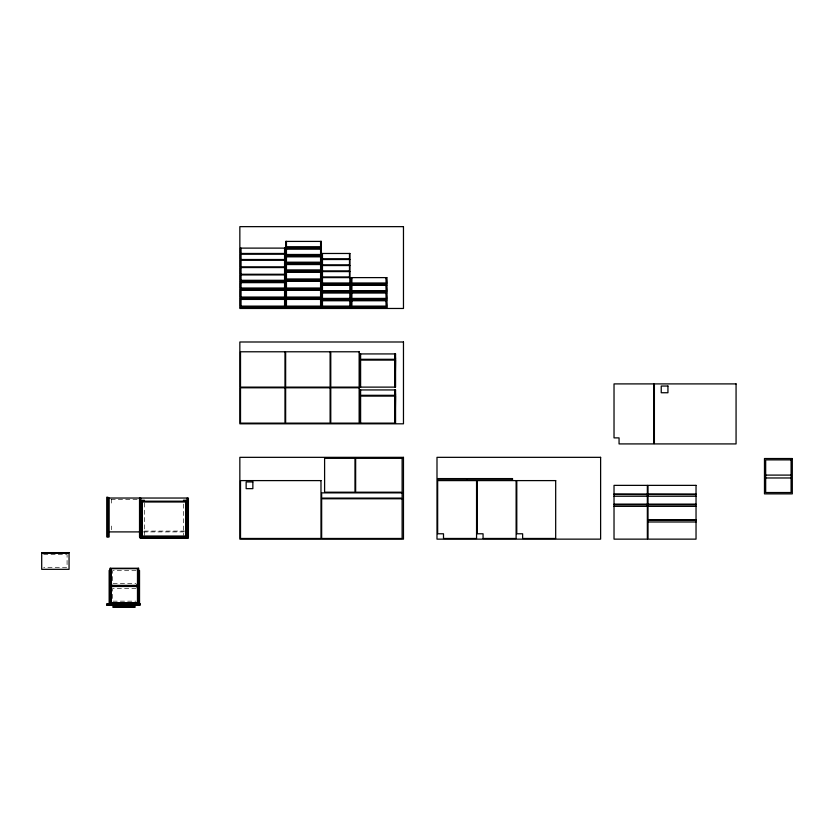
<?xml version="1.0" encoding="UTF-8"?>
<svg xmlns="http://www.w3.org/2000/svg" width="834" height="834" viewBox="0 0 834 834"><rect width="100%" height="100%" fill="white"/><g stroke="black" fill="none" stroke-linecap="round" stroke-linejoin="round"><path stroke-width="0.63" stroke-dasharray="4.17 3.13" d="M111.078 499.378L138.851 499.378M144.282 531.091L184.523 531.091M143.312 531.904L184.627 531.904M43.681 554.631L67.085 554.631L67.085 567.308L43.681 567.308M136.036 570.696L112.632 570.696L112.632 583.373L136.036 583.373M136.036 588.502L112.632 588.502L112.632 601.168L136.036 601.168M183.449 504.09L183.449 535.365M144.49 502.912L144.49 535.428M111.662 499.378L111.662 503.069M111.662 526.066L111.662 529.757"/><path stroke-width="1.25" d="M285.645 246.77L286.052 241.412M321.382 246.77L320.986 241.412M285.645 247.573L286.052 248.449M321.382 247.573L320.986 248.449M285.645 254.485L286.052 249.116M321.382 254.485L320.986 249.116M285.645 255.287L286.052 256.163M321.382 255.287L320.986 256.163M285.645 262.199L286.052 256.83M321.382 262.199L320.986 256.83M285.645 263.002L286.052 263.867M321.382 263.002L320.986 263.867M285.645 269.903L286.052 264.545M321.382 269.903L320.986 264.545M285.645 270.716L286.052 271.582M321.382 270.716L320.986 271.582M285.645 278.963L286.052 272.249M321.382 278.963L320.986 272.249M285.645 279.765L286.052 280.641M321.382 279.765L320.986 280.641M351.093 282.987L351.5 277.618M386.83 282.987L386.434 277.618M351.093 283.789L351.5 284.655M386.83 283.789L386.434 284.655M285.645 288.011L286.052 281.308M321.382 288.011L320.986 281.308M285.645 288.814L286.052 289.69M321.382 288.814L320.986 289.69M351.093 290.691L351.5 285.332M386.83 290.691L386.434 285.332M351.093 291.504L351.5 292.369M386.83 291.504L386.434 292.369M285.645 297.06L286.052 290.357M321.382 297.06L320.986 290.357M285.645 297.874L286.052 298.739M321.382 297.874L320.986 298.739M351.093 298.405L351.5 293.036M386.83 298.405L386.434 293.036M351.093 299.208L351.5 300.084M386.83 299.208L386.434 300.084M285.645 306.12L286.052 299.416M321.382 306.12L320.986 299.416M351.093 306.12L351.5 300.751M386.83 306.12L386.434 300.751M285.645 306.922L286.052 307.798M321.382 306.922L320.986 307.798M351.093 306.922L351.5 307.798M386.83 306.922L386.434 307.798M359.808 359.298L360.215 353.929M395.556 359.298L395.149 353.929M359.808 360.1L360.215 387.122M395.556 360.1L395.149 387.122M359.808 395.306L360.215 389.937M395.556 395.306L395.149 389.937M359.808 396.108L360.215 423.13M395.556 396.108L395.149 423.13M765.675 475.099L791.091 475.099M765.675 477.976L791.091 477.976M614.022 494.082L647.351 494.082M648.018 494.082L696.036 494.082M614.022 494.416L647.351 494.552M648.018 494.416L696.036 494.552M614.022 496.23L647.351 496.23M648.018 496.23L696.036 496.23M107.94 498.034L188.411 498.034L188.411 536.929L139.528 536.929L139.528 498.034M183.449 500.254L187.202 500.254M140.738 500.317L144.49 500.317M141.738 501.995L186.201 501.995M614.022 504.205L647.351 504.205M648.018 504.205L696.036 504.205M614.022 504.539L647.351 504.539M648.018 504.539L696.036 504.539M614.022 504.674L647.351 504.674M648.018 504.674L696.036 504.674M614.022 506.353L647.351 506.353M648.018 506.353L696.036 506.353M648.018 519.832L696.036 519.832M648.018 520.166L696.036 520.166M648.018 520.301L696.036 520.301M648.018 521.98L696.036 521.98M109.15 531.904L139.528 531.904M141.738 536.126L186.201 536.126M140.195 537.805L188.213 537.805M138.256 568.652L110.661 568.684L110.661 585.385L138.017 585.385L138.017 568.684M110.025 570.466L109.15 570.466L109.15 603.993M138.653 570.466L139.528 570.466L139.528 603.993M111.193 602.648L137.485 602.648M138.256 603.191L110.661 603.18L110.661 586.49L138.017 586.49L138.017 603.18M106.731 604.191L140.06 604.191M106.731 604.859L140.06 604.859M394.743 353.929L394.743 359.298L360.611 359.298L360.611 353.929M394.743 387.122L394.743 360.1L360.611 360.1L360.611 387.122M394.743 389.937L394.743 395.306L360.611 395.306L360.611 389.937M394.743 423.13L394.743 396.108L360.611 396.108L360.611 423.13M386.027 277.618L386.027 282.987L351.896 282.987L351.896 277.618M386.027 284.655L386.027 283.789L351.896 283.789L351.896 284.655M386.027 285.332L386.027 290.691L351.896 290.691L351.896 285.332M386.027 292.369L386.027 291.504L351.896 291.504L351.896 292.369M386.027 293.036L386.027 298.405L351.896 298.405L351.896 293.036M386.027 300.084L386.027 299.208L351.896 299.208L351.896 300.084M386.027 300.751L386.027 306.12L351.896 306.12L351.896 300.751M386.027 307.798L386.027 306.922L351.896 306.922L351.896 307.798M350.019 277.618L350.019 284.655M350.019 285.332L350.019 292.369M350.019 293.036L350.019 300.084M350.019 300.751L350.019 307.798M349.488 253.473L349.488 258.842M349.488 259.51L349.488 264.878M349.488 265.546L349.488 270.914M349.488 271.582L349.488 276.951M322.456 253.473L322.456 258.842M322.456 259.51L322.456 264.878M322.456 265.546L322.456 270.914M322.456 271.582L322.456 276.951M322.456 277.618L322.456 284.655M322.456 285.332L322.456 292.369M322.456 293.036L322.456 300.084M322.456 300.751L322.456 307.798M320.579 241.412L320.579 246.77L286.448 246.77L286.448 241.412M320.579 248.449L320.579 247.573L286.448 247.573L286.448 248.449M320.579 249.116L320.579 254.485L286.448 254.485L286.448 249.116M320.579 256.163L320.579 255.287L286.448 255.287L286.448 256.163M320.579 256.83L320.579 262.199L286.448 262.199L286.448 256.83M320.579 263.867L320.579 263.002L286.448 263.002L286.448 263.867M320.579 264.545L320.579 269.903L286.448 269.903L286.448 264.545M320.579 271.582L320.579 270.716L286.448 270.716L286.448 271.582M320.579 272.249L320.579 278.963L286.448 278.963L286.448 272.249M320.579 280.641L320.579 279.765L286.448 279.765L286.448 280.641M320.579 281.308L320.579 288.011L286.448 288.011L286.448 281.308M320.579 289.69L320.579 288.814L286.448 288.814L286.448 289.69M320.579 290.357L320.579 297.06L286.448 297.06L286.448 290.357M320.579 298.739L320.579 297.874L286.448 297.874L286.448 298.739M320.579 299.416L320.579 306.12L286.448 306.12L286.448 299.416M320.579 307.798L320.579 306.922L286.448 306.922L286.448 307.798M284.571 248.115L284.571 253.473M284.571 254.151L284.571 259.51M284.571 260.187L284.571 266.89M284.571 267.558L284.571 274.261M284.571 274.939L284.571 281.975M284.571 282.643L284.571 289.69M284.571 290.357L284.571 298.739M284.571 299.416L284.571 307.798M240.922 248.115L240.922 253.473M240.922 254.151L240.922 259.51M240.922 260.187L240.922 266.89M240.922 267.558L240.922 274.261M240.922 274.939L240.922 281.975M240.922 282.643L240.922 289.69M240.922 290.357L240.922 298.739M240.922 299.416L240.922 307.798M188.213 536.929L188.213 538.139L140.195 538.139L140.195 536.929M187.202 498.034L187.202 536.929M186.597 536.929L186.597 501.192L141.332 501.192L141.332 536.929M186.201 501.192L186.201 536.523L141.738 536.523L141.738 501.192M185.794 501.995L185.794 536.126M142.145 501.995L142.145 536.126M140.738 498.034L140.738 536.929M138.653 603.993L138.653 568.246L110.025 568.246L110.025 603.993M138.256 568.246L138.256 603.587L110.422 603.587L110.422 568.246M137.485 568.684L137.485 585.385M137.485 586.49L137.485 603.18M137.047 584.665L137.047 587.178M135.066 605.203L135.066 607.35L112.934 607.35L112.934 605.203M134.191 605.203L134.191 606.474L113.81 606.474L113.81 605.203M111.631 584.665L111.631 587.178M111.193 568.684L111.193 585.385M111.193 586.49L111.193 603.18M109.15 498.034L109.15 536.929L106.731 536.929L106.731 497.231L107.94 497.231L107.94 536.929M68.524 552.619L68.524 553.161L42.232 553.161L42.232 552.619M403.468 226.65L239.848 226.65L239.848 308.465L403.468 308.465L403.468 226.65M321.382 241.412L285.645 241.412L285.645 248.449L321.382 248.449L321.382 241.412M284.978 248.115L240.515 248.115L240.515 253.473L284.978 253.473L284.978 248.115M321.382 249.116L285.645 249.116L285.645 256.163L321.382 256.163L321.382 249.116M349.884 253.473L322.06 253.473L322.06 258.842L349.884 258.842L349.884 253.473M284.978 254.151L240.515 254.151L240.515 259.51L284.978 259.51L284.978 254.151M321.382 256.83L285.645 256.83L285.645 263.867L321.382 263.867L321.382 256.83M349.884 259.51L322.06 259.51L322.06 264.878L349.884 264.878L349.884 259.51M284.978 260.187L240.515 260.187L240.515 266.89L284.978 266.89L284.978 260.187M321.382 264.545L285.645 264.545L285.645 271.582L321.382 271.582L321.382 264.545M349.884 265.546L322.06 265.546L322.06 270.914L349.884 270.914L349.884 265.546M284.978 267.558L240.515 267.558L240.515 274.261L284.978 274.261L284.978 267.558M349.884 271.582L322.06 271.582L322.06 276.951L349.884 276.951L349.884 271.582M321.382 272.249L285.645 272.249L285.645 280.641L321.382 280.641L321.382 272.249M284.978 274.939L240.515 274.939L240.515 280.297L284.978 280.297L284.978 274.939M350.426 277.618L322.06 277.618L322.06 282.987L350.426 282.987L350.426 277.618M386.83 277.618L351.093 277.618L351.093 284.655L386.83 284.655L386.83 277.618M284.978 281.11L240.515 281.11L240.515 281.975L284.978 281.975L284.978 281.11M321.382 281.308L285.645 281.308L285.645 289.69L321.382 289.69L321.382 281.308M284.978 282.643L240.515 282.643L240.515 288.011L284.978 288.011L284.978 282.643M350.426 283.789L322.06 283.789L322.06 284.655L350.426 284.655L350.426 283.789M350.426 285.332L322.06 285.332L322.06 290.691L350.426 290.691L350.426 285.332M386.83 285.332L351.093 285.332L351.093 292.369L386.83 292.369L386.83 285.332M284.978 288.814L240.515 288.814L240.515 289.69L284.978 289.69L284.978 288.814M284.978 290.357L240.515 290.357L240.515 297.06L284.978 297.06L284.978 290.357M321.382 290.357L285.645 290.357L285.645 298.739L321.382 298.739L321.382 290.357M350.426 291.504L322.06 291.504L322.06 292.369L350.426 292.369L350.426 291.504M350.426 293.036L322.06 293.036L322.06 298.405L350.426 298.405L350.426 293.036M386.83 293.036L351.093 293.036L351.093 300.084L386.83 300.084L386.83 293.036M284.978 297.874L240.515 297.874L240.515 298.739L284.978 298.739L284.978 297.874M350.426 299.208L322.06 299.208L322.06 300.084L350.426 300.084L350.426 299.208M284.978 299.416L240.515 299.416L240.515 306.12L284.978 306.12L284.978 299.416M321.382 299.416L285.645 299.416L285.645 307.798L321.382 307.798L321.382 299.416M350.426 300.751L322.06 300.751L322.06 306.12L350.426 306.12L350.426 300.751M386.83 300.751L351.093 300.751L351.093 307.798L386.83 307.798L386.83 300.751M284.978 306.922L240.515 306.922L240.515 307.798L284.978 307.798L284.978 306.922M350.426 306.922L322.06 306.922L322.06 307.798L350.426 307.798L350.426 306.922M403.468 341.992L239.848 341.992L239.848 423.808L403.468 423.808L403.468 341.992M284.978 351.781L240.515 351.781L240.515 387.122L284.978 387.122L284.978 351.781M330.108 351.781L285.645 351.781L285.645 387.122L330.108 387.122L330.108 351.781M359.141 351.781L330.775 351.781L330.775 387.122L359.141 387.122L359.141 351.781M395.556 353.929L359.808 353.929L359.808 387.122L395.556 387.122L395.556 353.929M653.72 383.901L614.022 383.901L614.022 437.881L619.057 437.881L619.057 443.917L653.72 443.917L653.72 383.901M736.068 383.901L654.398 383.901L654.398 443.917L736.068 443.917L736.068 383.901M667.94 386.038L661.237 386.038L661.237 392.741L667.94 392.741L667.94 386.038M284.978 387.789L240.515 387.789L240.515 423.13L284.978 423.13L284.978 387.789M330.108 387.789L285.645 387.789L285.645 423.13L330.108 423.13L330.108 387.789M359.141 387.789L330.775 387.789L330.775 423.13L359.141 423.13L359.141 387.789M395.556 389.937L359.808 389.937L359.808 423.13L395.556 423.13L395.556 389.937M403.468 457.334L239.848 457.334L239.848 539.139L403.468 539.139L403.468 457.334M600.616 457.334L436.995 457.334L436.995 539.139L600.616 539.139L600.616 457.334M354.982 458.335L324.603 458.335L324.603 492.206L354.982 492.206L354.982 458.335M402.124 458.335L355.649 458.335L355.649 492.206L402.124 492.206L402.124 458.335M792.3 458.533L764.476 458.533L764.476 493.874L792.3 493.874L792.3 458.533M791.091 459.878L765.675 459.878L765.675 492.529L791.091 492.529L791.091 459.878M466.696 478.591L437.662 478.591L437.662 479.936L466.696 479.936L466.696 478.591M512.503 478.591L467.374 478.591L467.374 479.936L512.503 479.936L512.503 478.591M320.986 480.603L240.515 480.603L240.515 538.472L320.986 538.472L320.986 480.603M476.558 480.603L437.662 480.603L437.662 533.781L443.5 533.781L443.5 538.472L476.558 538.472L476.558 480.603M516.121 480.603L477.225 480.603L477.225 533.781L483.063 533.781L483.063 538.472L516.121 538.472L516.121 480.603M555.684 480.603L516.788 480.603L516.788 533.781L522.626 533.781L522.626 538.472L555.684 538.472L555.684 480.603M252.858 481.937L246.145 481.937L246.145 488.651L252.858 488.651L252.858 481.937M647.351 485.367L614.022 485.367L614.022 539.139L647.351 539.139L647.351 485.367M696.036 485.367L648.018 485.367L648.018 539.139L696.036 539.139L696.036 485.367M402.124 492.873L321.653 492.873L321.653 498.106L402.124 498.106L402.124 492.873M402.124 498.774L321.653 498.774L321.653 538.472L402.124 538.472L402.124 498.774M69.055 552.619L41.7 552.619L41.7 569.32L69.055 569.32L69.055 552.619M140.06 603.983L106.731 603.983L106.731 605.192L140.06 605.192L140.06 603.983"/></g></svg>
